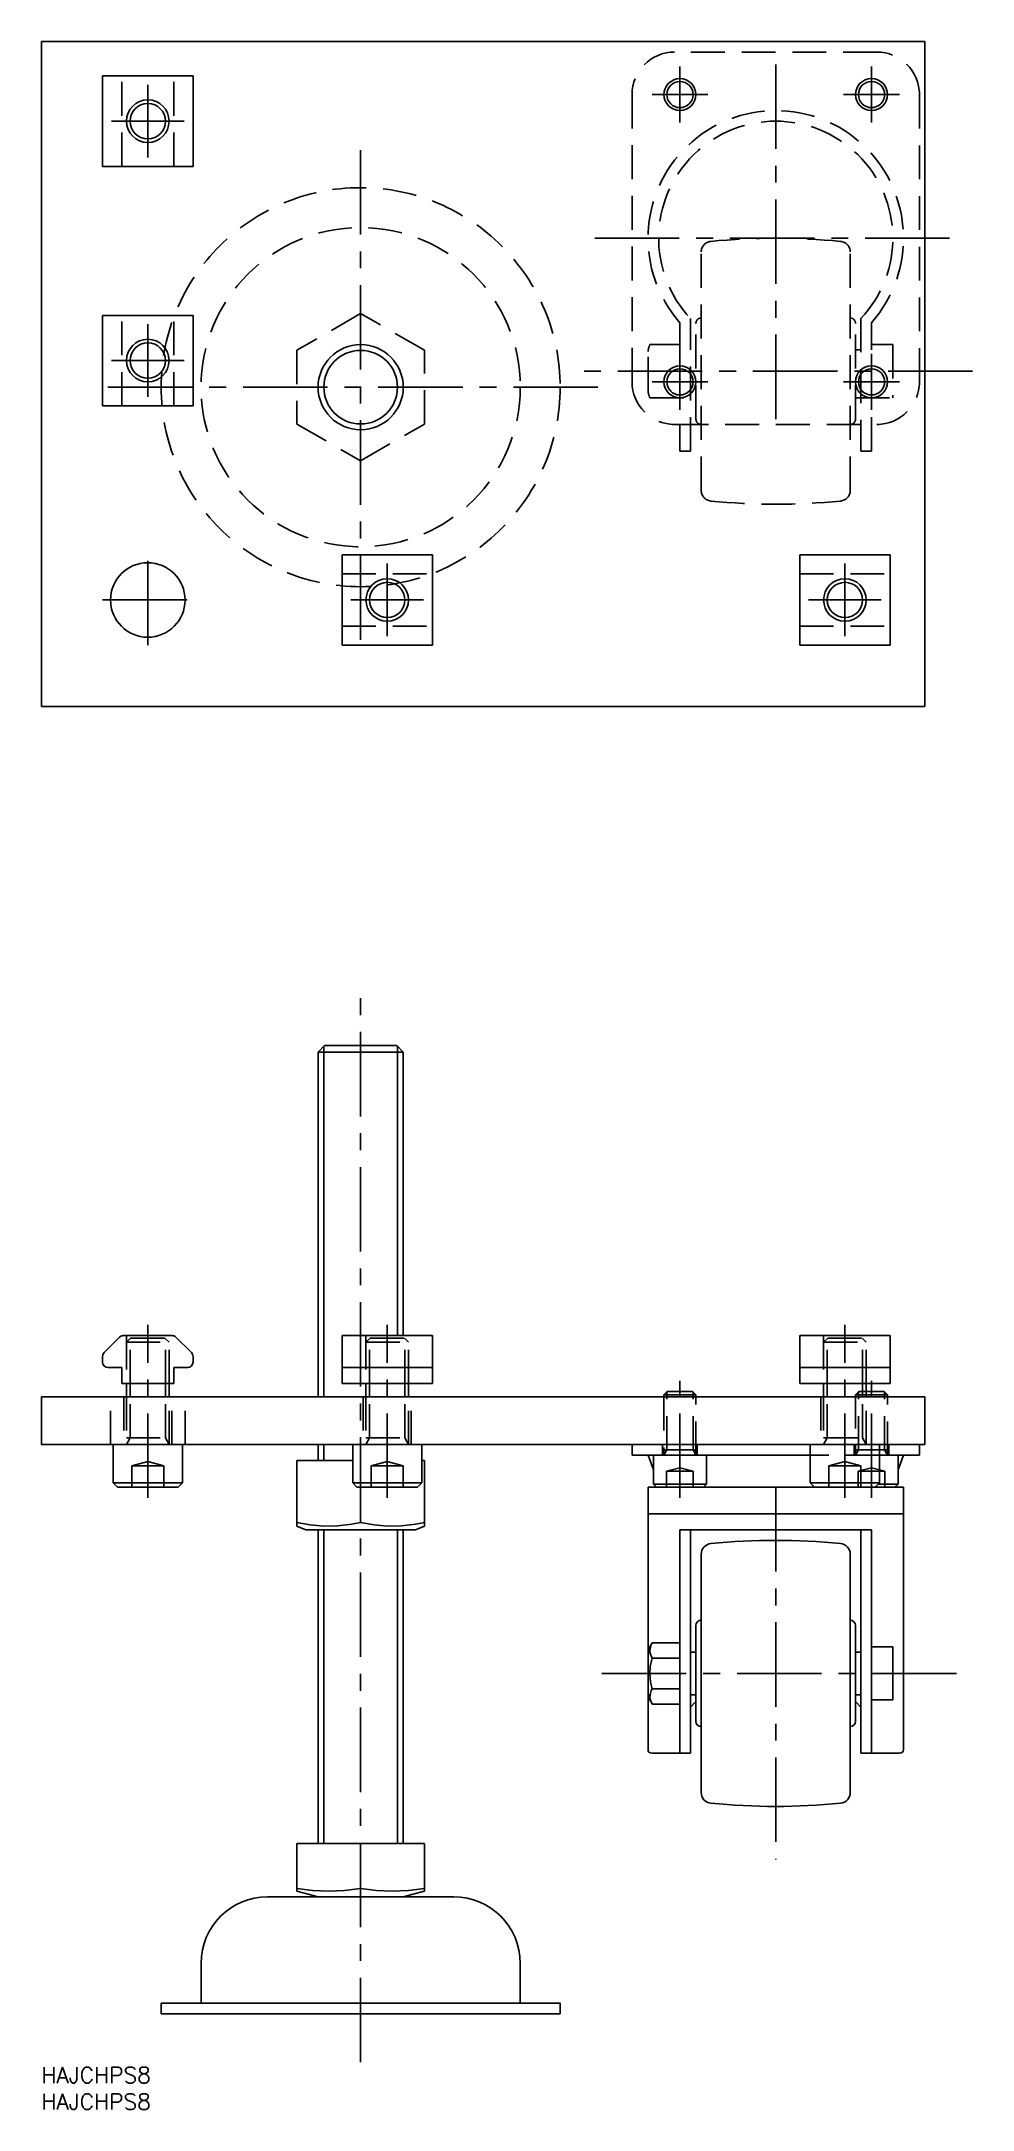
# Model space of a CAD drawing. Extents: x 0 to 175, y -8 to 381.
import ezdxf

# ---------------------------------------------------------------- set-up
doc = ezdxf.new("R2010")
doc.units = 0
doc.header["$LTSCALE"] = 0.5
doc.linetypes.add('CENTER', pattern=[50.8, 31.75, -6.35, 6.35, -6.35])
doc.linetypes.add('DASHED', pattern=[19.05, 12.7, -6.35])
for name, color, linetype in [('MSM_CENTER', 1, 'CENTER'), ('MSM_CONTINUOUS', 7, 'CONTINUOUS'), ('MSM_DASHED', 4, 'DASHED'), ('MSM_NARROW', 5, 'CONTINUOUS'), ('MSM_PART_NUMBER', 7, 'CONTINUOUS')]:
    doc.layers.add(name, color=color, linetype=linetype)
doc.styles.get("Standard").update_dxf_attribs({"font": 'txt.shx', "height": 3, "bigfont": 'bigfont.shx'})

# ---------------------------------------------------------------- blocks, each defined once
blk = doc.blocks.new('*U38')
at = {"layer": 'MSM_PART_NUMBER'}
blk.add_text('HAJCHPS8', height=3, dxfattribs=at).set_placement((0, -3))
blk = doc.blocks.new('*U39')
at = {"layer": 'MSM_PART_NUMBER'}
blk.add_text('HAJCHPS8', height=3, dxfattribs=at).set_placement((0, -8))

msp = doc.modelspace()

# ---------------------------------------------------------------- linework, layer by layer
at = {"layer": 'MSM_CENTER'}
for p, q in [((138, 309.77), (138, 377.77)), ((120, 365.52), (120, 376.02)), ((156, 365.52), (156, 376.02)), ((20, 358.95), (20, 372.6)), ((114.75, 370.77), (125.25, 370.77)), ((150.75, 370.77), (161.25, 370.77)), ((13.17, 365.77), (26.82, 365.77)), ((60, 268.27), (60, 363.27)), ((104, 343.77), (172, 343.77)), ((20, 313.95), (20, 327.6)), ((13.17, 320.77), (26.82, 320.77)), ((120, 311.52), (120, 322.02)), ((156, 311.52), (156, 322.02)), ((12.5, 315.77), (107.5, 315.77)), ((175, 318.77), (101, 318.77)), ((114.75, 316.77), (125.25, 316.77)), ((150.75, 316.77), (161.25, 316.77)), ((20, 267.27), (20, 284.27)), ((65, 268.95), (65, 282.6)), ((151, 268.95), (151, 282.6)), ((11.5, 275.77), (28.5, 275.77)), ((58.17, 275.77), (71.82, 275.77)), ((144.17, 275.77), (157.82, 275.77)), ((60, 0.9), (60, 201.1)), ((20, 107), (20, 139.5)), ((65, 107), (65, 139.5)), ((151, 107), (151, 139.5)), ((120, 107), (120, 129)), ((156, 107), (156, 129)), ((138, 109), (138, 39)), ((172, 74), (104, 74))]:
    msp.add_line(p, q, dxfattribs=at)
at = {"layer": 'MSM_CONTINUOUS'}
for p, q in [((166, 380.77), (0, 380.77)), ((0, 380.77), (0, 255.77)), ((166, 255.77), (166, 380.77)), ((11.5, 357.27), (11.5, 374.27)), ((28.5, 374.27), (11.5, 374.27)), ((28.5, 357.27), (28.5, 374.27)), ((28.5, 357.27), (11.5, 357.27)), ((11.5, 312.27), (11.5, 329.27)), ((28.5, 329.27), (11.5, 329.27)), ((28.5, 312.27), (28.5, 329.27)), ((28.5, 312.27), (11.5, 312.27)), ((56.5, 284.27), (73.5, 284.27)), ((56.5, 267.27), (56.5, 284.27)), ((73.5, 267.27), (73.5, 284.27)), ((142.5, 284.27), (159.5, 284.27)), ((142.5, 267.27), (142.5, 284.27)), ((159.5, 267.27), (159.5, 284.27)), ((56.5, 267.27), (73.5, 267.27)), ((142.5, 267.27), (159.5, 267.27)), ((0, 255.77), (166, 255.77)), ((53.23, 192), (52, 190.77)), ((68, 190.77), (52, 190.77)), ((52, 190.77), (52, 126)), ((66.77, 192), (53.23, 192)), ((68, 190.77), (66.77, 192)), ((68, 137.5), (68, 190.77)), ((14.71, 137.21), (11.79, 134.29)), ((24.59, 137.5), (15.41, 137.5)), ((28.21, 134.29), (25.29, 137.21)), ((56.5, 128.5), (56.5, 137.5)), ((56.5, 137.5), (73.5, 137.5)), ((73.5, 128.5), (73.5, 137.5)), ((142.5, 137.5), (159.5, 137.5)), ((142.5, 128.5), (142.5, 137.5)), ((159.5, 128.5), (159.5, 137.5)), ((11.5, 133.59), (11.5, 132.5)), ((28.5, 132.5), (28.5, 133.59)), ((12.5, 131.5), (15.1, 131.5)), ((15.1, 131.5), (15.1, 128.5)), ((15.1, 128.5), (24.9, 128.5)), ((16, 128.5), (16, 126)), ((24, 126), (24, 128.5)), ((24.9, 128.5), (24.9, 131.5)), ((24.9, 131.5), (27.5, 131.5)), ((56.5, 131.5), (73.5, 131.5)), ((56.5, 128.5), (73.5, 128.5)), ((61, 128.5), (61, 126)), ((69, 126), (69, 128.5)), ((142.5, 131.5), (159.5, 131.5)), ((142.5, 128.5), (159.5, 128.5)), ((147, 128.5), (147, 126)), ((155, 126), (155, 128.5)), ((0, 126), (0, 117)), ((0, 126), (166, 126)), ((117.61, 127), (117, 126.39)), ((117, 126.39), (117, 126)), ((117, 126.39), (123, 126.39)), ((117.61, 127), (122.39, 127)), ((123, 126.39), (122.39, 127)), ((123, 126), (123, 126.39)), ((155, 127), (158.39, 127)), ((155, 126.39), (159, 126.39)), ((159, 126.39), (158.39, 127)), ((159, 126), (159, 126.39)), ((166, 126), (166, 117)), ((0, 117), (166, 117)), ((13.5, 117), (13.5, 109.8)), ((26.5, 109.8), (26.5, 117)), ((52, 117), (52, 114)), ((58.5, 117), (58.5, 109.8)), ((71.5, 109.8), (71.5, 117)), ((111, 115), (111, 117)), ((144.5, 117), (144.5, 109.8)), ((157.5, 109.8), (157.5, 117)), ((165, 115), (165, 117)), ((48, 114), (58.5, 114)), ((48, 114), (48, 101.66)), ((71.5, 114), (72, 114)), ((72, 114), (72, 101.66)), ((111, 115), (144.5, 115)), ((114, 115), (115, 112.25)), ((115, 115), (115, 109.6)), ((125, 109.6), (125, 115)), ((157.5, 115), (165, 115)), ((161, 109.6), (161, 115)), ((161, 112.25), (162, 115)), ((13.5, 109.8), (14.3, 109)), ((13.5, 109.8), (26.5, 109.8)), ((14.3, 109), (25.7, 109)), ((25.7, 109), (26.5, 109.8)), ((58.5, 109.8), (59.3, 109)), ((58.5, 109.8), (71.5, 109.8)), ((59.3, 109), (70.7, 109)), ((60, 109), (60, 102.39)), ((70.7, 109), (71.5, 109.8)), ((114, 109), (114, 59.62)), ((162, 109), (114, 109)), ((115, 109.6), (115.6, 109)), ((115, 109.6), (125, 109.6)), ((124.4, 109), (125, 109.6)), ((144.5, 109.8), (145.3, 109)), ((144.5, 109.8), (157.5, 109.8)), ((156.7, 109), (157.5, 109.8)), ((157.3, 109.6), (161, 109.6)), ((160.4, 109), (161, 109.6)), ((162, 59.62), (162, 109)), ((48, 102.39), (50.52, 101.92)), ((48, 101.66), (49.67, 101)), ((50.52, 101.92), (53.07, 101.68)), ((53.07, 101.68), (55.7, 101.72)), ((55.7, 101.72), (58.33, 102.05)), ((58.33, 102.05), (60, 102.39)), ((60, 102.39), (62.52, 101.92)), ((62.52, 101.92), (65.07, 101.68)), ((65.07, 101.68), (67.7, 101.72)), ((67.7, 101.72), (70.33, 102.05)), ((70.33, 102.05), (72, 102.39)), ((70.33, 101), (72, 101.66)), ((114, 104), (162, 104)), ((49.67, 101), (70.33, 101)), ((52, 101), (52, 42)), ((68, 42), (68, 101)), ((156, 101), (120, 101)), ((120, 101), (120, 59)), ((122, 59), (122, 101)), ((154, 101), (154, 59)), ((156, 59), (156, 101)), ((124, 51.59), (124, 96.41)), ((152, 51.59), (152, 96.41)), ((123, 65), (123, 83)), ((153, 65), (153, 83)), ((114.37, 78.02), (114.38, 78.72)), ((114.51, 77.44), (114.37, 78.02)), ((114.38, 78.72), (114.59, 79.42)), ((114.59, 79.42), (114.81, 79.77)), ((114.81, 79.77), (120, 79.77)), ((123, 78), (122, 78)), ((154, 78), (153, 78)), ((160, 79), (156, 79)), ((160, 79), (160, 69)), ((114.35, 74), (114.43, 75.31)), ((114.49, 72.32), (114.35, 74)), ((114.43, 75.31), (114.72, 76.62)), ((114.81, 76.89), (114.51, 77.44)), ((114.72, 76.62), (114.81, 76.89)), ((114.81, 76.89), (120, 76.89)), ((114.37, 69.36), (114.38, 70.06)), ((114.38, 70.06), (114.59, 70.76)), ((114.81, 71.11), (114.49, 72.32)), ((114.59, 70.76), (114.81, 71.11)), ((114.81, 71.11), (120, 71.11)), ((122, 70), (123, 70)), ((153, 70), (154, 70)), ((114.51, 68.78), (114.37, 69.36)), ((114.81, 68.23), (114.51, 68.78)), ((114.81, 68.23), (120, 68.23)), ((121.99, 67.66), (123, 68.7)), ((153, 68.7), (154.01, 67.66)), ((156, 69), (160, 69)), ((114, 59.62), (114.02, 59.41)), ((114.02, 59.41), (114.15, 59.18)), ((114.15, 59.18), (114.4, 59.05)), ((114.4, 59.05), (114.76, 59)), ((122, 59), (114.76, 59)), ((161.24, 59), (154, 59)), ((161.24, 59), (161.59, 59.04)), ((161.59, 59.04), (161.84, 59.17)), ((161.84, 59.17), (161.97, 59.4)), ((161.97, 59.4), (162, 59.62)), ((48, 42), (72, 42)), ((48, 33.05), (48, 42)), ((60, 33.54), (60, 42)), ((72, 33.05), (72, 42)), ((77.5, 32), (42.5, 32)), ((48, 33.54), (50.96, 33.19)), ((48, 33.05), (52, 32)), ((50.96, 33.19), (53.94, 33.05)), ((53.94, 33.05), (56.97, 33.18)), ((56.97, 33.18), (60, 33.54)), ((60, 33.54), (62.96, 33.19)), ((62.96, 33.19), (65.94, 33.05)), ((65.94, 33.05), (68.97, 33.18)), ((68, 32), (72, 33.05)), ((68.97, 33.18), (72, 33.54)), ((30, 19.5), (30, 12)), ((90, 12), (90, 19.5)), ((97.5, 12), (22.5, 12)), ((22.5, 12), (22.5, 10)), ((97.5, 10), (97.5, 12)), ((97.5, 10), (22.5, 10))]:
    msp.add_line(p, q, dxfattribs=at)
for centre, radius in [((120, 370.77), 3), ((156, 370.77), 3), ((20, 365.77), 4), ((20, 320.77), 4), ((60, 315.77), 8), ((120, 316.77), 3), ((156, 316.77), 3), ((20, 275.77), 7), ((65, 275.77), 4), ((151, 275.77), 4)]:
    msp.add_circle(centre, radius, dxfattribs=at)
for centre, radius, start, end in [((15.41, 136.5), 1, 90, 135), ((24.59, 136.5), 1, 45, 90), ((12.5, 133.59), 1, 135, 180), ((12.5, 132.5), 1, 180, 270), ((27.5, 132.5), 1, 270, 0), ((27.5, 133.59), 1, 0, 45), ((126, 96.41), 2, 95.5987, 180), ((138, -26), 125, 84.4013, 95.5987), ((150, 96.41), 2, 0, 84.4013), ((124, 83), 1, 90, 180), ((152, 83), 1, 0, 90), ((117.99, 77.34), 4, 142.4941, 175.1512), ((117.99, 70.66), 4, 184.8488, 208.1908), ((117.99, 70.66), 4, 216.467, 217.4689), ((124, 65), 1, 180, 270), ((152, 65), 1, 270, 360), ((126, 51.59), 2, 180, 264.4013), ((150, 51.59), 2, 275.5987, 0), ((138, 174), 125, 264.4013, 275.5987), ((42.5, 19.5), 12.5, 90, 180), ((77.5, 19.5), 12.5, 0, 90)]:
    msp.add_arc(centre, radius, start, end, dxfattribs=at)
at = {"layer": 'MSM_DASHED'}
for p, q in [((157, 378.77), (119, 378.77)), ((15.1, 357.27), (15.1, 374.27)), ((24.9, 357.27), (24.9, 374.27)), ((111, 370.77), (111, 316.77)), ((165, 316.77), (165, 370.77)), ((124, 296.36), (124, 341.19)), ((152, 296.36), (152, 341.19)), ((15.1, 312.27), (15.1, 329.27)), ((24.9, 312.27), (24.9, 329.27)), ((60, 329.63), (48, 322.7)), ((72, 322.7), (60, 329.63)), ((120, 327.9), (120, 303.77)), ((122, 303.77), (122, 328.67)), ((123, 309.77), (123, 327.77)), ((153, 309.77), (153, 327.77)), ((154, 328.67), (154, 303.77)), ((156, 303.77), (156, 327.9)), ((48, 322.7), (48, 308.84)), ((72, 308.84), (72, 322.7)), ((114.35, 323.77), (120, 323.77)), ((154, 322.77), (153, 322.77)), ((160, 323.77), (156, 323.77)), ((160, 323.77), (160, 313.77)), ((114, 315.1), (114, 322.45)), ((114.35, 313.77), (123, 313.77)), ((153, 313.77), (160, 313.77)), ((48, 308.84), (60, 301.92)), ((60, 301.92), (72, 308.84)), ((119, 308.77), (157, 308.77)), ((120, 303.77), (122, 303.77)), ((154, 303.77), (156, 303.77)), ((56.5, 280.67), (73.5, 280.67)), ((142.5, 280.67), (159.5, 280.67)), ((56.5, 270.87), (73.5, 270.87)), ((142.5, 270.87), (159.5, 270.87)), ((16, 137.5), (16, 128.5)), ((16.77, 137), (16, 136.23)), ((16, 136.23), (24, 136.23)), ((16.68, 128.5), (16.68, 137.5)), ((16.77, 137), (23.23, 137)), ((24, 136.23), (23.23, 137)), ((23.32, 128.5), (23.32, 137.5)), ((24, 128.5), (24, 137.5)), ((61, 137.5), (61, 128.5)), ((61.77, 137), (61, 136.23)), ((61, 136.23), (69, 136.23)), ((61.68, 128.5), (61.68, 137.5)), ((61.77, 137), (68.23, 137)), ((69, 136.23), (68.23, 137)), ((68.32, 128.5), (68.32, 137.5)), ((69, 128.5), (69, 137.5)), ((147, 137.5), (147, 128.5)), ((147.77, 137), (147, 136.23)), ((147, 136.23), (155, 136.23)), ((147.68, 128.5), (147.68, 137.5)), ((147.77, 137), (154.23, 137)), ((155, 136.23), (154.23, 137)), ((154.32, 128.5), (154.32, 137.5)), ((155, 128.5), (155, 137.5)), ((13, 117), (13, 126)), ((15.5, 126), (15.5, 117)), ((16, 126), (16, 117)), ((16.68, 118.25), (16.68, 126)), ((23.32, 118.25), (23.32, 126)), ((24, 117), (24, 126)), ((24.5, 117), (24.5, 126)), ((27, 117), (27, 126)), ((60.5, 126), (60.5, 117)), ((61, 126), (61, 117)), ((61.68, 118.25), (61.68, 126)), ((68.32, 118.25), (68.32, 126)), ((69, 117), (69, 126)), ((69.5, 117), (69.5, 126)), ((117, 126), (117, 115)), ((117.54, 116), (117.54, 126)), ((122.46, 116), (122.46, 126)), ((123, 115), (123, 126)), ((146.5, 126), (146.5, 117)), ((147, 126), (147, 117)), ((147.68, 118.25), (147.68, 126)), ((153.61, 127), (153, 126.39)), ((153, 126.39), (153, 115)), ((153, 126.39), (155, 126.39)), ((153.54, 116), (153.54, 126.93)), ((153.61, 127), (155, 127)), ((154.32, 118.25), (154.32, 126)), ((155, 117), (155, 126)), ((158.46, 116), (158.46, 126)), ((159, 115), (159, 126)), ((16, 117), (16.68, 118.25)), ((16, 118.25), (24, 118.25)), ((24, 117), (23.32, 118.25)), ((61, 118.25), (69, 118.25)), ((61, 117), (61.68, 118.25)), ((69, 117), (68.32, 118.25)), ((116.75, 117), (116.75, 115)), ((123.25, 115), (123.25, 117)), ((147, 118.25), (155, 118.25)), ((147, 117), (147.68, 118.25)), ((152.75, 117), (152.75, 115)), ((155, 117), (154.32, 118.25)), ((159.25, 115), (159.25, 117)), ((20, 113.8), (17, 113)), ((17, 113), (17, 109)), ((17, 113), (23, 113)), ((23, 113), (20, 113.8)), ((20, 113), (20, 109)), ((23, 113), (23, 109)), ((60, 114), (60, 109)), ((65, 113.8), (62, 113)), ((62, 113), (62, 109)), ((62, 113), (68, 113)), ((68, 113), (65, 113.8)), ((65, 113), (65, 109)), ((68, 113), (68, 109)), ((117, 115), (117.54, 116)), ((117, 116), (123, 116)), ((123, 115), (122.46, 116)), ((157.5, 115), (144.5, 115)), ((151, 113.8), (148, 113)), ((148, 113), (148, 109)), ((148, 113), (154, 113)), ((151, 115), (151, 109)), ((154, 113), (151, 113.8)), ((153, 115), (153.54, 116)), ((153, 116), (159, 116)), ((154, 113), (154, 109)), ((159, 115), (158.46, 116)), ((120, 112.67), (117.5, 112)), ((117.5, 112), (117.5, 109)), ((117.5, 112), (122.5, 112)), ((122.5, 112), (120, 112.67)), ((120, 112), (120, 109)), ((122.5, 112), (122.5, 109)), ((156, 112.67), (153.5, 112)), ((153.5, 112), (153.5, 109)), ((153.5, 112), (158.5, 112)), ((158.5, 112), (156, 112.67)), ((156, 112), (156, 109)), ((158.5, 112), (158.5, 109))]:
    msp.add_line(p, q, dxfattribs=at)
for radius in [37.5, 30]:
    msp.add_circle((60, 315.77), radius, dxfattribs=at)
for centre, radius, start, end in [((119, 370.77), 8, 90, 180), ((157, 370.77), 8, 0, 90), ((138, 343.77), 24, 318.5904, 221.4096), ((138, 343.77), 22, 316.6582, 223.3418), ((126, 341.19), 2, 95.5987, 180), ((138, 218.77), 125, 84.4013, 95.5987), ((150, 341.19), 2, 0, 84.4013), ((124, 327.77), 1, 90, 180), ((152, 327.77), 1, 0, 90), ((117.99, 322.11), 4, 155.463, 175.1512), ((119, 316.77), 8, 180, 270), ((117.99, 315.43), 4, 184.8488, 204.5431), ((157, 316.77), 8, 270, 0), ((124, 309.77), 1, 180, 270), ((152, 309.77), 1, 270, 0), ((126, 296.36), 2, 180, 264.4013), ((150, 296.36), 2, 275.5987, 360), ((138, 418.77), 125, 264.4013, 275.5987)]:
    msp.add_arc(centre, radius, start, end, dxfattribs=at)
at = {"layer": 'MSM_NARROW'}
for p, q in [((53.08, 126), (53.08, 191.86)), ((66.92, 137.5), (66.92, 191.86)), ((16.68, 126), (16.68, 128.5)), ((23.32, 126), (23.32, 128.5)), ((61.68, 126), (61.68, 128.5)), ((68.32, 126), (68.32, 128.5)), ((147.68, 126), (147.68, 128.5)), ((154.32, 126), (154.32, 128.5)), ((117.54, 126), (117.54, 126.93)), ((122.46, 126), (122.46, 126.93)), ((158.46, 126), (158.46, 126.93)), ((53.08, 114), (53.08, 117)), ((53.08, 42), (53.08, 101)), ((66.92, 42), (66.92, 101))]:
    msp.add_line(p, q, dxfattribs=at)
for centre, radius in [((120, 370.77), 2.46), ((156, 370.77), 2.46), ((20, 365.77), 3.32), ((20, 320.77), 3.32), ((60, 315.77), 6.92), ((120, 316.77), 2.46), ((156, 316.77), 2.46), ((65, 275.77), 3.32), ((151, 275.77), 3.32)]:
    msp.add_circle(centre, radius, dxfattribs=at)

# ---------------------------------------------------------------- block references
at = {"layer": 'MSM_CONTINUOUS'}
for name in ['*U38', '*U39']:
    msp.add_blockref(name, (0, 0), dxfattribs=at)

doc.saveas('drawing.dxf')
